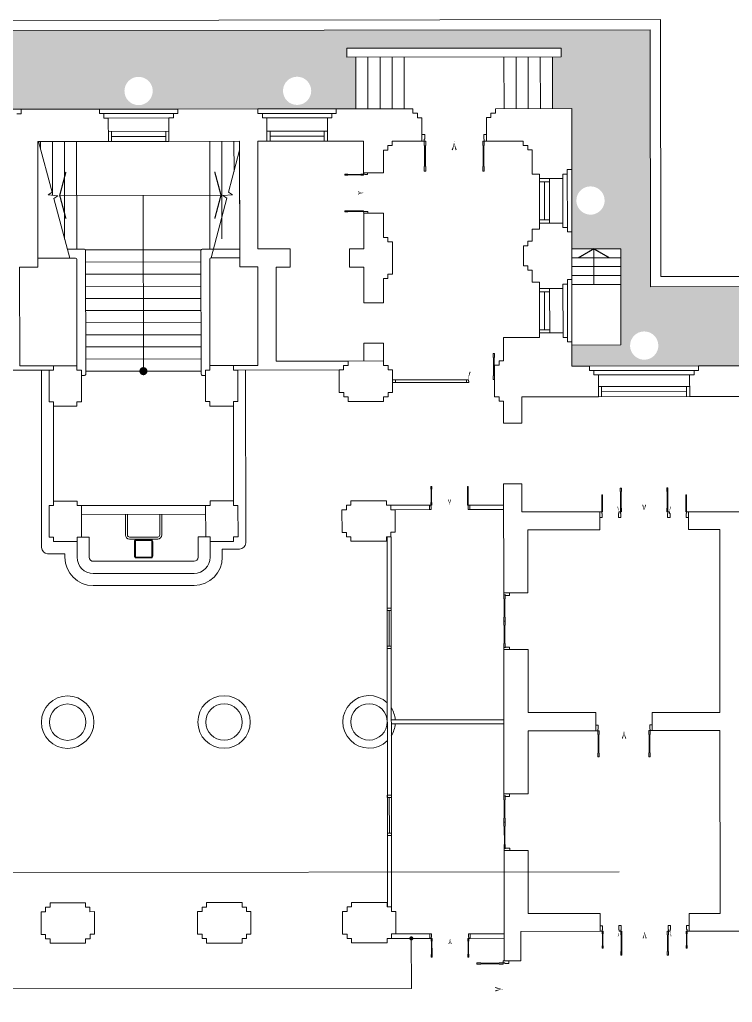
# Model space of a CAD drawing. Header units: millimetres. Extents: x 930469 to 1523124, y -120375 to 411163.
# Drawn here: x 1346591 to 1364242, y 130308 to 154627 of the extents above; entities that cross this region are included whole.
import ezdxf

# ---------------------------------------------------------------- set-up
doc = ezdxf.new("R2010")
doc.units = ezdxf.units.MM
doc.layers.get('0').update_dxf_attribs({"color": 8, "lineweight": 0})
for name, color, linetype, lineweight in [('Dia vat', 8, 'Continuous', 0), ('Xref Landscape 48lythuongkiet 2020 06 01$0$!Chen', 8, 'Continuous', 0), ('Xref Landscape 48lythuongkiet 2020 06 01$0$!Cua nhat', 8, 'Continuous', 0), ('Xref Landscape 48lythuongkiet 2020 06 01$0$01', 8, 'Continuous', 0), ('Xref Landscape 48lythuongkiet 2020 06 01$0$1', 8, 'Continuous', 0), ('Xref Landscape 48lythuongkiet 2020 06 01$0$HATCH', 8, 'Continuous', 0), ('Xref Landscape 48lythuongkiet 2020 06 01$0$MANH', 8, 'Continuous', 0), ('Xref Landscape 48lythuongkiet 2020 06 01$0$NETCAT', 8, 'Continuous', 0), ('Xref Landscape 48lythuongkiet 2020 06 01$0$NETTHAY', 8, 'Continuous', 0)]:
    doc.layers.add(name, color=color, linetype=linetype, lineweight=lineweight)
pattern_1 = [(45, (-747057.98, 478711.1), (4e-14, 452.54834), [960, -320]), (135, (-746831.7, 478937.38), (4e-14, 452.54834), [960, -320])]

# ---------------------------------------------------------------- blocks, each defined once
blk = doc.blocks.new('Xref Landscape 48lythuongkiet 2020 06 01$0$45 LTK')
at = {"layer": 'Xref Landscape 48lythuongkiet 2020 06 01$0$HATCH'}
h = blk.add_hatch(dxfattribs=at)
h.set_pattern_fill('OPGACH04', color=256, scale=80, style=0)
h.set_pattern_definition(pattern_1)
h.paths.add_polyline_path([(14930, 30195), (12580, 30195), (12580, 28995), (14930, 28995)])
h.paths.add_polyline_path([(12580, 30195), (11600, 30195), (11600, 28995), (12580, 28995)])
h.paths.add_polyline_path([(11600, 30195), (8830, 30195), (8830, 28995), (10793, 28995, -0.311722), (11191, 28995), (11600, 28995)])
h.paths.add_polyline_path([(8830, 30195), (3500, 30195), (3500, 28995), (6296, 28995, -0.311722), (6694, 28995), (8830, 28995)])
h.paths.add_polyline_path([(3500, 30195), (400, 30195), (400, 28995), (1848, 28995, -0.311722), (2246, 28995), (3500, 28995)])
h.paths.add_polyline_path([(400, 30195), (-1950, 30195), (-1950, 28995), (400, 28995)])
h.paths.add_polyline_path([(400, 28995), (-1950, 28995), (-1950, 27890), (0, 27890), (0, 28245), (400, 28245)])
h.paths.add_polyline_path([(1697, 28707, -0.246425), (1848, 28995), (400, 28995), (400, 28245), (1255, 28245), (2795, 28245), (3500, 28245), (3500, 28995), (2246, 28995, -0.246425), (2397, 28707, -1)])
h.paths.add_polyline_path([(6145, 28707, -0.246425), (6296, 28995), (3500, 28995), (3500, 28245), (5140, 28245), (7840, 28245), (8830, 28245), (8830, 28995), (6694, 28995, -0.246425), (6845, 28707, -1)])
h.paths.add_polyline_path([(10793, 28995), (8830, 28995), (8830, 28245), (10185, 28245), (11600, 28245), (11600, 28995), (11191, 28995, -0.246425), (11342, 28707, -1), (10642, 28707, -0.246425)])
h.paths.add_polyline_path([(14930, 28995), (12580, 28995), (12580, 28245), (12980, 28245), (12980, 27890), (14930, 27890)])
h.paths.add_polyline_path([(12580, 28995), (11600, 28995), (11600, 28245), (11725, 28245), (12580, 28245)])
h.paths.add_polyline_path([(14930, 27890), (12980, 27890), (12980, 27150), (14070, 27150), (14070, 24770), (12980, 24770), (12980, 22945), (13370, 22945), (16070, 22945), (16940, 22945), (16940, 24905), (14930, 24905)])
h.paths.add_polyline_path([(15372, 23450, -1), (14672, 23450, -1)], flags=16)
h.paths.add_polyline_path([(0, 27890), (-1950, 27890), (-1950, 22445), (-1500, 22445), (-1500, 24515), (-1280, 24515), (-1280, 24295), (0, 24295), (0, 26110)])
h.paths.add_polyline_path([(-141, 25173, -1), (-841, 25173, -1)], flags=16)
h.paths.add_polyline_path([(-1500, 22445), (-1950, 22445), (-1950, 19115), (-1500, 19115)])
h.paths.add_polyline_path([(0, 17235), (-1280, 17235), (-1280, 17015), (-1500, 17015), (-1500, 19115), (-1950, 19115), (-1950, 14145), (0, 14145), (0, 15282)])
h.paths.add_polyline_path([(0, 14145), (-1950, 14145), (-1950, 9175), (-1500, 9175), (-1500, 11275), (-1280, 11275), (-1280, 11055), (0, 11055), (0, 13007)])
h.paths.add_polyline_path([(-1500, 9175), (-1950, 9175), (-1950, 5845), (-1500, 5845)])
h.paths.add_polyline_path([(0, 2135), (0, 3995), (-1280, 3995), (-1280, 3775), (-1500, 3775), (-1500, 5845), (-1950, 5845), (-1950, 355), (0, 355)])
h.paths.add_polyline_path([(-841, 3105, -1), (-141, 3105, -1)], flags=16)
h.paths.add_polyline_path([(400, 0), (0, 0), (0, 355), (-1950, 355), (-1950, -1950), (400, -1950)])
h.paths.add_polyline_path([(3500, 0), (2795, 0), (1255, 0), (400, 0), (400, -1950), (3500, -1950)])
h.paths.add_polyline_path([(8830, 0), (7840, 0), (5140, 0), (3500, 0), (3500, -1950), (8830, -1950)])
h.paths.add_polyline_path([(11600, 0), (10185, 0), (8830, 0), (8830, -1950), (11600, -1950)])
h.paths.add_polyline_path([(12580, 0), (11725, 0), (11600, 0), (11600, -1950), (12580, -1950)])
h.paths.add_polyline_path([(14845, 355), (12980, 355), (12980, 0), (12580, 0), (12580, -1950), (14845, -1950)])
h.paths.add_polyline_path([(14845, 3395), (16940, 3395), (16940, 4145), (13590, 4145), (13590, 5345), (13370, 5345), (12980, 5345), (12980, 3415), (12980, 1875), (12980, 355), (14845, 355)])
h.paths.add_polyline_path([(21095, 5345), (20480, 5345), (17780, 5345), (17120, 5345), (17120, 4145), (16940, 4145), (16940, 3395), (21095, 3395)])
h.paths.add_polyline_path([(25570, 5345), (24750, 5345), (22050, 5345), (21095, 5345), (21095, 3395), (25680, 3395), (25680, 4145), (25570, 4145)])
h.paths.add_polyline_path([(30700, 5345), (29100, 5345), (29100, 4145), (25680, 4145), (25680, 3395), (28750, 3395), (28750, 355), (30700, 355)])
h.paths.add_polyline_path([(21095, 24905), (16940, 24905), (16940, 22945), (17780, 22945), (20480, 22945), (21095, 22945)])
h.paths.add_polyline_path([(19485, 23450, -1), (18785, 23450, -1)], flags=16)
h.paths.add_polyline_path([(25680, 24905), (21095, 24905), (21095, 22945), (22050, 22945), (24750, 22945), (25680, 22945)])
h.paths.add_polyline_path([(23755, 23450, -1), (23055, 23450, -1)], flags=16)
h.paths.add_polyline_path([(28240, 25845), (29455, 25845), (29455, 26265), (29455, 27805), (29455, 27890), (27505, 27890), (27505, 24905), (25680, 24905), (25680, 22945), (26320, 22945), (29020, 22945), (29455, 22945), (29455, 23465), (28240, 23465)])
h.paths.add_polyline_path([(27465, 23450, -1), (26765, 23450, -1)], flags=16)
h.paths.add_polyline_path([(28662, 27041, -1), (29362, 27041, -1)], flags=16)
h.paths.add_polyline_path([(29455, 28995), (27505, 28995), (27505, 27890), (29455, 27890)])
h.paths.add_polyline_path([(29930, 30595), (29710, 30595), (29710, 30815), (30915, 30815), (30915, 31265), (27505, 31265), (27505, 28995), (29455, 28995), (29455, 29315), (29930, 29315)])
h.paths.add_polyline_path([(34490, 31265), (30915, 31265), (30915, 30815), (34490, 30815)])
h.paths.add_polyline_path([(38030, 31265), (34490, 31265), (34490, 30815), (35020, 30815), (35020, 30595), (34800, 30595), (34800, 29315), (35005, 29315), (36945, 29315), (38030, 29315)])
h.paths.add_polyline_path([(36325, 29763, -1), (35625, 29763, -1)], flags=16)
h.paths.add_polyline_path([(41905, 31265), (38030, 31265), (38030, 29315), (38885, 29315), (40825, 29315), (41905, 29315)])
h.paths.add_polyline_path([(40205, 29763, -1), (39505, 29763, -1)], flags=16)
h.paths.add_polyline_path([(45235, 30595), (45015, 30595), (45015, 30815), (45546, 30815), (45546, 31265), (41905, 31265), (41905, 29315), (42811, 29315), (44750, 29315), (45235, 29315)])
h.paths.add_polyline_path([(44130, 29763, -1), (43431, 29763, -1)], flags=16)
h.paths.add_polyline_path([(14762, 23182), (15271, 23182), (15271, 23707), (14762, 23707)], flags=24)
h.paths.add_polyline_path([(14115, 26847), (14115, 27543), (14445, 27543), (14445, 26847)], flags=24)
h.paths.add_polyline_path([(14115, 25263), (14115, 25927), (14445, 25927), (14445, 25263)], flags=24)
h.paths.add_polyline_path([(14115, 23647), (14115, 24343), (14445, 24343), (14445, 23647)], flags=24)
h.paths.add_polyline_path([(-808, 24905), (-177, 24905), (-177, 25430), (-808, 25430)], flags=24)
h.paths.add_polyline_path([(-988, 16011), (-292, 16011), (-292, 15681), (-988, 15681)], flags=24)
h.paths.add_polyline_path([(-1671, 15557), (-1109, 15557), (-1109, 15227), (-1671, 15227)], flags=24)
h.paths.add_polyline_path([(-2006, 16011), (-1444, 16011), (-1444, 15681), (-2006, 15681)], flags=9)
edge = h.paths.add_edge_path(flags=24)
edge.add_line((-808, 2837), (-177, 2837))
edge.add_line((-177, 2837), (-177, 3362))
edge.add_line((-177, 3362), (-808, 3362))
edge.add_line((-808, 3362), (-808, 2837))
h.paths.add_polyline_path([(13732, 685), (13732, 1415), (14062, 1415), (14062, 685)], flags=24)
h.paths.add_polyline_path([(13732, 3355), (13732, 4085), (14062, 4085), (14062, 3355)], flags=24)
h.paths.add_polyline_path([(30644, 2585), (31206, 2585), (31206, 2255), (30644, 2255)], flags=9)
h.paths.add_polyline_path([(18875, 23182), (19383, 23182), (19383, 23707), (18875, 23707)], flags=24)
h.paths.add_polyline_path([(23145, 23182), (23653, 23182), (23653, 23707), (23145, 23707)], flags=24)
h.paths.add_polyline_path([(26855, 23182), (27363, 23182), (27363, 23707), (26855, 23707)], flags=24)
h.paths.add_polyline_path([(28695, 26773), (29323, 26773), (29323, 27298), (28695, 27298)], flags=24)
h.paths.add_polyline_path([(27610, 26847), (27610, 27543), (27940, 27543), (27940, 26847)], flags=24)
h.paths.add_polyline_path([(27610, 25263), (27610, 25927), (27940, 25927), (27940, 25263)], flags=24)
h.paths.add_polyline_path([(27610, 23647), (27610, 24343), (27940, 24343), (27940, 23647)], flags=24)
h.paths.add_polyline_path([(35659, 29495), (36289, 29495), (36289, 30020), (35659, 30020)], flags=24)
h.paths.add_polyline_path([(39539, 29495), (40169, 29495), (40169, 30020), (39539, 30020)], flags=24)
h.paths.add_polyline_path([(43464, 29495), (44095, 29495), (44095, 30020), (43464, 30020)], flags=24)
h = blk.add_hatch(dxfattribs=at)
h.set_pattern_fill('OPGACH04', color=256, scale=80, style=0)
h.set_pattern_definition(pattern_1)
h.paths.add_polyline_path([(30645, -3621), (30700, -3652), (30700, 355), (28750, 355), (28750, -12485), (30915, -12485), (30915, -10535), (30645, -10535)])
h.paths.add_polyline_path([(34490, -10535), (30915, -10535), (30915, -12485), (34490, -12485)])
h.paths.add_polyline_path([(38030, -11735), (36400, -11735), (36400, -10535), (34490, -10535), (34490, -13685), (38030, -13685)])
h.paths.add_polyline_path([(41905, -11735), (38030, -11735), (38030, -13685), (41905, -13685)])
h.paths.add_polyline_path([(45546, -10535), (43600, -10535), (43600, -11735), (41905, -11735), (41905, -13685), (45546, -13685)])
h.paths.add_polyline_path([(49178, -10535), (45546, -10535), (45546, -12485), (49178, -12485)])
h.paths.add_polyline_path([(51250, 355), (49300, 355), (49300, -3652), (49355, -3621), (49355, -10535), (49178, -10535), (49178, -12485), (51250, -12485)])
h.paths.add_polyline_path([(51250, 3395), (54435, 3395), (54435, 4145), (50900, 4145), (50900, 5345), (49300, 5345), (49300, 355), (51250, 355)])
h.paths.add_polyline_path([(58865, 5345), (57985, 5345), (55285, 5345), (54435, 5345), (54435, 3395), (58865, 3395)])
h.paths.add_polyline_path([(63235, 5345), (62255, 5345), (59555, 5345), (58865, 5345), (58865, 3395), (63235, 3395)])
h.paths.add_polyline_path([(67105, 5345), (66525, 5345), (63825, 5345), (63235, 5345), (63235, 3395), (65155, 3395), (65155, 355), (67105, 355), (67105, 1875), (67105, 3415)])
h.paths.add_polyline_path([(68485, 0), (68360, 0), (67105, 0), (67105, 355), (65155, 355), (65155, -1950), (68485, -1950)])
h.paths.add_polyline_path([(71255, 0), (69900, 0), (68485, 0), (68485, -1950), (71255, -1950)])
h.paths.add_polyline_path([(76585, 0), (74945, 0), (72245, 0), (71255, 0), (71255, -1950), (76585, -1950)])
h.paths.add_polyline_path([(79685, 0), (78830, 0), (77290, 0), (76585, 0), (76585, -1950), (79685, -1950)])
h.paths.add_polyline_path([(82035, 355), (80085, 355), (80085, 0), (79685, 0), (79685, -1950), (82035, -1950)])
h.paths.add_polyline_path([(82035, 5845), (81585, 5845), (81585, 3775), (81365, 3775), (81365, 3995), (80085, 3995), (80085, 2135), (80085, 355), (82035, 355)])
h.paths.add_polyline_path([(80183, 3105, -1), (80883, 3105, -1)], flags=16)
h.paths.add_polyline_path([(82035, 9175), (81585, 9175), (81585, 5845), (82035, 5845)])
h.paths.add_polyline_path([(82035, 14145), (80085, 14145), (80085, 13007), (80085, 11055), (81365, 11055), (81365, 11275), (81585, 11275), (81585, 9175), (82035, 9175)])
h.paths.add_polyline_path([(82035, 19115), (81585, 19115), (81585, 17015), (81365, 17015), (81365, 17235), (80085, 17235), (80085, 15282), (80085, 14145), (82035, 14145)])
h.paths.add_polyline_path([(82035, 22445), (81585, 22445), (81585, 19115), (82035, 19115)])
h.paths.add_polyline_path([(82035, 27890), (80085, 27890), (80085, 26110), (80085, 24295), (81365, 24295), (81365, 24515), (81585, 24515), (81585, 22445), (82035, 22445)])
h.paths.add_polyline_path([(80889, 25173, -1), (80189, 25173, -1)], flags=16)
h.paths.add_polyline_path([(82035, 28995), (79685, 28995), (79685, 28245), (80085, 28245), (80085, 27890), (82035, 27890)])
h.paths.add_polyline_path([(82035, 30195), (79685, 30195), (79685, 28995), (82035, 28995)])
h.paths.add_polyline_path([(79685, 30195), (76585, 30195), (76585, 28995), (77980, 28995, -0.311722), (78377, 28995), (79685, 28995)])
h.paths.add_polyline_path([(79685, 28995), (78377, 28995, -0.246425), (78528, 28707, -1), (77828, 28707, -0.246425), (77980, 28995), (76585, 28995), (76585, 28245), (77290, 28245), (78830, 28245), (79685, 28245)])
h.paths.add_polyline_path([(76585, 30195), (71255, 30195), (71255, 28995), (73401, 28995, -0.311722), (73799, 28995), (76585, 28995)])
h.paths.add_polyline_path([(76585, 28995), (73799, 28995, -0.246425), (73950, 28707, -1), (73250, 28707, -0.246425), (73401, 28995), (71255, 28995), (71255, 28245), (72245, 28245), (74945, 28245), (76585, 28245)])
h.paths.add_polyline_path([(71255, 30195), (68485, 30195), (68485, 28995), (69050, 28995, -0.311722), (69447, 28995), (71255, 28995)])
h.paths.add_polyline_path([(71255, 28995), (69447, 28995, -0.246425), (69598, 28707, -1), (68898, 28707, -0.246425), (69050, 28995), (68485, 28995), (68485, 28245), (69900, 28245), (71255, 28245)])
h.paths.add_polyline_path([(68485, 30195), (65155, 30195), (65155, 28995), (68485, 28995)])
h.paths.add_polyline_path([(68485, 28995), (65155, 28995), (65155, 27890), (67105, 27890), (67105, 28245), (68360, 28245), (68485, 28245)])
h.paths.add_polyline_path([(67105, 24770), (66015, 24770), (66015, 27150), (67105, 27150), (67105, 27890), (65155, 27890), (65155, 24905), (63235, 24905), (63235, 22945), (63825, 22945), (66525, 22945), (67105, 22945)])
h.paths.add_polyline_path([(65530, 23450, -1), (64830, 23450, -1)], flags=16)
h.paths.add_polyline_path([(63235, 24905), (58865, 24905), (58865, 22945), (59555, 22945), (62255, 22945), (63235, 22945)])
h.paths.add_polyline_path([(61260, 23450, -1), (60560, 23450, -1)], flags=16)
h.paths.add_polyline_path([(58865, 24905), (54435, 24905), (54435, 22945), (55285, 22945), (57985, 22945), (58865, 22945)])
h.paths.add_polyline_path([(56990, 23450, -1), (56290, 23450, -1)], flags=16)
h.paths.add_polyline_path([(54435, 24905), (52530, 24905), (52530, 27890), (50580, 27890), (50580, 27805), (50580, 26265), (50580, 25845), (51795, 25845), (51795, 23465), (50580, 23465), (50580, 22945), (51015, 22945), (53715, 22945), (54435, 22945)])
h.paths.add_polyline_path([(52720, 23450, -1), (52020, 23450, -1)], flags=16)
h.paths.add_polyline_path([(50694, 27041, -1), (51394, 27041, -1)], flags=16)
h.paths.add_polyline_path([(52530, 28995), (50580, 28995), (50580, 27890), (52530, 27890)])
h.paths.add_polyline_path([(52530, 31265), (49180, 31265), (49180, 30815), (50325, 30815), (50325, 30595), (50105, 30595), (50105, 29315), (50580, 29315), (50580, 28995), (52530, 28995)])
h.paths.add_polyline_path([(49180, 31265), (45546, 31265), (45546, 30815), (49180, 30815)])
h.paths.add_polyline_path([(48794, 2585), (49356, 2585), (49356, 2255), (48794, 2255)], flags=9)
h.paths.add_polyline_path([(80217, 2837), (80848, 2837), (80848, 3362), (80217, 3362)], flags=24)
h.paths.add_polyline_path([(80223, 24905), (80854, 24905), (80854, 25430), (80223, 25430)], flags=24)
h.paths.add_polyline_path([(64920, 23182), (65428, 23182), (65428, 23707), (64920, 23707)], flags=24)
h.paths.add_polyline_path([(60650, 23182), (61158, 23182), (61158, 23707), (60650, 23707)], flags=24)
h.paths.add_polyline_path([(56380, 23182), (56888, 23182), (56888, 23707), (56380, 23707)], flags=24)
h.paths.add_polyline_path([(52110, 23182), (52618, 23182), (52618, 23707), (52110, 23707)], flags=24)
h.paths.add_polyline_path([(50727, 26773), (51356, 26773), (51356, 27298), (50727, 27298)], flags=24)
at = {"layer": 'Xref Landscape 48lythuongkiet 2020 06 01$0$!Chen'}
for points in [[(47620, 28292, 29.7, 0, 0.07793), (47670, 28515, 0, 0, -0.398716), (46964, 27772, 0, 0, -0.414214)], [(47720, 28292, 29.7, 0, -0.07793), (47670, 28515, 0, 0, 0.398716), (48376, 27772, 0, 0, 0.414214)], [(45287, 27266, 18.6, 0, 0.07793), (45426, 27235, 0, 0, -0.398716), (44962, 27676, 0, 0, -0.414214)], [(45287, 27204, 18.6, 0, -0.07793), (45426, 27235, 0, 0, 0.398716), (44962, 26794, 0, 0, 0.414214)], [(48059, 22805, 26, 0, 0.07793), (48015, 22610, 0, 0, -0.398716), (48632, 23260, 0, 0, -0.414214)], [(47515, 19644, 18.6, 0, -0.07793), (47546, 19505, 0, 0, 0.398716), (47105, 19969, 0, 0, 0.414214)], [(47577, 19644, 18.6, 0, 0.07793), (47546, 19505, 0, 0, -0.398716), (47987, 19969, 0, 0, -0.414214)], [(51707, 19461, 16.8, 0, -0.07793), (51735, 19335, 0, 0, 0.398716), (51336, 19755, 0, 0, 0.414214)], [(52325, 19512, 23.6, 0, -0.07793), (52365, 19335, 0, 0, 0.398716), (51804, 19925, 0, 0, 0.414214)], [(52405, 19512, 23.6, 0, 0.07793), (52365, 19335, 0, 0, -0.398716), (52925, 19925, 0, 0, -0.414214)], [(53023, 19461, 16.8, 0, 0.07793), (52995, 19335, 0, 0, -0.398716), (53394, 19755, 0, 0, -0.414214)], [(51816, 13725, 26, 0, 0.07793), (51860, 13920, 0, 0, -0.398716), (51243, 13270, 0, 0, -0.414214)], [(51904, 13725, 26, 0, -0.07793), (51860, 13920, 0, 0, 0.398716), (52478, 13270, 0, 0, 0.414214)], [(47515, 8646, 18.6, 0, 0.07793), (47546, 8785, 0, 0, -0.398716), (47105, 8321, 0, 0, -0.414214)], [(47577, 8646, 18.6, 0, -0.07793), (47546, 8785, 0, 0, 0.398716), (47987, 8321, 0, 0, 0.414214)], [(51707, 8829, 16.8, 0, 0.07793), (51735, 8955, 0, 0, -0.398716), (51336, 8535, 0, 0, -0.414214)], [(52325, 8778, 23.6, 0, 0.07793), (52365, 8955, 0, 0, -0.398716), (51804, 8365, 0, 0, -0.414214)], [(52405, 8778, 23.6, 0, -0.07793), (52365, 8955, 0, 0, 0.398716), (52925, 8365, 0, 0, 0.414214)], [(53023, 8829, 16.8, 0, -0.07793), (52995, 8955, 0, 0, 0.398716), (53394, 8535, 0, 0, 0.414214)], [(48665, 7569, 26, 0, 0.07793), (48860, 7525, 0, 0, -0.398716), (48210, 8142, 0, 0, -0.414214)], [(48665, 7481, 26, 0, -0.07793), (48860, 7525, 0, 0, 0.398716), (48210, 6908, 0, 0, 0.414214)]]:
    blk.add_lwpolyline(points, format="xyseb", dxfattribs=at)
at = {"layer": 'Xref Landscape 48lythuongkiet 2020 06 01$0$!Cua nhat'}
for p, q in [((46870, 28675), (46870, 28515)), ((46870, 28675), (46870, 28515)), ((45526, 26735), (45426, 26735)), ((46136, 22610), (48015, 22610)), ((46136, 22540), (48025, 22540)), ((46206, 22540), (46206, 22610)), ((47046, 19395), (47046, 19505)), ((51725, 19295), (51725, 19195)), ((51725, 19295), (51735, 19295)), ((51775, 19335), (51735, 19335)), ((51735, 19295), (51735, 19335)), ((51775, 19295), (51775, 19335)), ((51785, 19295), (51775, 19295)), ((51785, 19195), (51785, 19295)), ((52945, 19195), (52945, 19295)), ((52945, 19295), (52955, 19295)), ((52955, 19295), (52955, 19335)), ((52955, 19335), (52995, 19335)), ((52995, 19295), (52995, 19335)), ((53005, 19295), (52995, 19295)), ((53005, 19295), (53005, 19195)), ((51725, 19195), (51785, 19195)), ((53005, 19195), (52945, 19195)), ((49025, 17332), (48885, 17332)), ((46096, 16960), (45996, 16960)), ((46096, 16960), (45996, 16960)), ((46046, 16020), (46046, 16900)), ((46096, 15960), (45996, 15960)), ((52560, 14060), (52560, 13920)), ((46096, 12330), (45996, 12330)), ((46046, 12270), (46046, 11390)), ((49025, 12357), (48885, 12357)), ((46096, 11330), (45996, 11330)), ((46096, 11330), (45996, 11330)), ((51725, 8995), (51725, 9095)), ((51725, 9095), (51785, 9095)), ((51785, 9095), (51785, 8995)), ((53005, 9095), (52945, 9095)), ((52945, 9095), (52945, 8995)), ((53005, 8995), (53005, 9095)), ((47046, 8895), (47046, 8785)), ((51725, 8995), (51735, 8995)), ((51735, 8995), (51735, 8955)), ((51775, 8955), (51735, 8955)), ((51785, 8995), (51775, 8995)), ((51775, 8995), (51775, 8955)), ((52945, 8995), (52955, 8995)), ((52955, 8995), (52955, 8955)), ((52955, 8955), (52995, 8955)), ((53005, 8995), (52995, 8995)), ((52995, 8995), (52995, 8955)), ((49000, 8225), (48860, 8225))]:
    blk.add_line(p, q, dxfattribs=at)
for points in [[(46870, 28515), (46870, 28675), (46939, 28675), (46939, 28561), (46927, 28561), (46927, 28515)], [(46870, 28515), (46870, 28675), (46939, 28675), (46939, 28561), (46927, 28561), (46927, 28515)], [(46964, 27772), (46964, 27884), (46955, 27884), (46955, 28404), (46964, 28404), (46964, 28515), (46927, 28515), (46927, 28404), (46936, 28404), (46936, 27884), (46927, 27884), (46927, 27772)], [(48376, 27772), (48376, 27884), (48385, 27884), (48385, 28404), (48376, 28404), (48376, 28515), (48413, 28515), (48413, 28404), (48404, 28404), (48404, 27884), (48413, 27884), (48413, 27772)], [(48470, 28515), (48470, 28675), (48401, 28675), (48401, 28561), (48413, 28561), (48413, 28515)], [(48470, 28515), (48470, 28675), (48401, 28675), (48401, 28561), (48413, 28561), (48413, 28515)], [(45426, 27735), (45526, 27735), (45526, 27692), (45455, 27692), (45455, 27699), (45426, 27699)], [(44962, 27676), (45031, 27676), (45031, 27682), (45356, 27682), (45356, 27676), (45426, 27676), (45426, 27699), (45356, 27699), (45356, 27693), (45031, 27693), (45031, 27699), (44962, 27699)], [(44962, 26794), (45031, 26794), (45031, 26788), (45356, 26788), (45356, 26794), (45426, 26794), (45426, 26771), (45356, 26771), (45356, 26777), (45031, 26777), (45031, 26771), (44962, 26771)], [(45426, 26735), (45526, 26735), (45526, 26778), (45455, 26778), (45455, 26771), (45426, 26771)], [(48632, 23260), (48632, 23162), (48641, 23162), (48641, 22707), (48632, 22707), (48632, 22610), (48665, 22610), (48665, 22707), (48657, 22707), (48657, 23162), (48665, 23162), (48665, 23260)], [(47965, 22610), (47965, 22540), (48025, 22540), (48025, 22570), (48015, 22570), (48015, 22610)], [(47105, 19969), (47105, 19900), (47099, 19900), (47099, 19575), (47105, 19575), (47105, 19505), (47082, 19505), (47082, 19575), (47088, 19575), (47088, 19900), (47082, 19900), (47082, 19969)], [(47987, 19969), (47987, 19900), (47993, 19900), (47993, 19575), (47987, 19575), (47987, 19505), (48010, 19505), (48010, 19575), (48004, 19575), (48004, 19900), (48010, 19900), (48010, 19969)], [(51336, 19755), (51336, 19692), (51331, 19692), (51331, 19398), (51336, 19398), (51336, 19335), (51315, 19335), (51315, 19398), (51320, 19398), (51320, 19692), (51315, 19692), (51315, 19755)], [(51804, 19925), (51804, 19836), (51797, 19836), (51797, 19423), (51804, 19423), (51804, 19335), (51775, 19335), (51775, 19423), (51782, 19423), (51782, 19836), (51775, 19836), (51775, 19925)], [(52925, 19925), (52925, 19836), (52933, 19836), (52933, 19423), (52925, 19423), (52925, 19335), (52955, 19335), (52955, 19423), (52948, 19423), (52948, 19836), (52955, 19836), (52955, 19925)], [(53394, 19755), (53394, 19692), (53399, 19692), (53399, 19398), (53394, 19398), (53394, 19335), (53415, 19335), (53415, 19398), (53410, 19398), (53410, 19692), (53415, 19692), (53415, 19755)], [(47046, 19505), (47046, 19395), (47089, 19395), (47089, 19476), (47082, 19476), (47082, 19505)], [(48046, 19505), (48046, 19395), (48003, 19395), (48003, 19476), (48010, 19476), (48010, 19505)], [(51265, 19335), (51265, 19195), (51325, 19195), (51325, 19295), (51315, 19295), (51315, 19335)], [(53465, 19335), (53465, 19195), (53405, 19195), (53405, 19295), (53415, 19295), (53415, 19335)], [(48885, 17332), (49025, 17332), (49025, 17272), (48925, 17272), (48925, 17282), (48885, 17282)], [(48917, 16632), (48917, 16730), (48909, 16730), (48909, 17185), (48917, 17185), (48917, 17282), (48885, 17282), (48885, 17185), (48893, 17185), (48893, 16730), (48885, 16730), (48885, 16632)], [(46096, 16960), (45996, 16960), (45996, 16900), (46096, 16900)], [(48885, 16632), (48885, 16535), (48893, 16535), (48893, 16080), (48885, 16080), (48885, 15982), (48917, 15982), (48917, 16080), (48909, 16080), (48909, 16535), (48917, 16535), (48917, 16632)], [(46096, 15960), (45996, 15960), (45996, 16020), (46096, 16020)], [(48885, 15932), (49025, 15932), (49025, 15992), (48925, 15992), (48925, 15982), (48885, 15982)], [(51160, 13920), (51160, 14060), (51220, 14060), (51220, 13960), (51210, 13960), (51210, 13920)], [(51243, 13270), (51243, 13367), (51234, 13367), (51234, 13822), (51243, 13822), (51243, 13920), (51210, 13920), (51210, 13822), (51218, 13822), (51218, 13367), (51210, 13367), (51210, 13270)], [(52478, 13270), (52478, 13367), (52486, 13367), (52486, 13822), (52478, 13822), (52478, 13920), (52510, 13920), (52510, 13822), (52502, 13822), (52502, 13367), (52510, 13367), (52510, 13270)], [(52560, 13920), (52560, 14060), (52500, 14060), (52500, 13960), (52510, 13960), (52510, 13920)], [(46096, 12330), (45996, 12330), (45996, 12270), (46096, 12270)], [(48885, 12357), (49025, 12357), (49025, 12297), (48925, 12297), (48925, 12307), (48885, 12307)], [(48917, 11657), (48917, 11755), (48909, 11755), (48909, 12210), (48917, 12210), (48917, 12307), (48885, 12307), (48885, 12210), (48893, 12210), (48893, 11755), (48885, 11755), (48885, 11657)], [(48885, 11657), (48885, 11560), (48893, 11560), (48893, 11105), (48885, 11105), (48885, 11007), (48917, 11007), (48917, 11105), (48909, 11105), (48909, 11560), (48917, 11560), (48917, 11657)], [(46096, 11330), (45996, 11330), (45996, 11390), (46096, 11390)], [(48885, 10957), (49025, 10957), (49025, 11017), (48925, 11017), (48925, 11007), (48885, 11007)], [(51265, 8955), (51265, 9095), (51325, 9095), (51325, 8995), (51315, 8995), (51315, 8955)], [(53465, 8955), (53465, 9095), (53405, 9095), (53405, 8995), (53415, 8995), (53415, 8955)], [(47046, 8785), (47046, 8895), (47089, 8895), (47089, 8814), (47082, 8814), (47082, 8785)], [(47105, 8321), (47105, 8390), (47099, 8390), (47099, 8715), (47105, 8715), (47105, 8785), (47082, 8785), (47082, 8715), (47088, 8715), (47088, 8390), (47082, 8390), (47082, 8321)], [(47987, 8321), (47987, 8390), (47993, 8390), (47993, 8715), (47987, 8715), (47987, 8785), (48010, 8785), (48010, 8715), (48004, 8715), (48004, 8390), (48010, 8390), (48010, 8321)], [(48046, 8785), (48046, 8895), (48003, 8895), (48003, 8814), (48010, 8814), (48010, 8785)], [(51336, 8535), (51336, 8598), (51331, 8598), (51331, 8892), (51336, 8892), (51336, 8955), (51315, 8955), (51315, 8892), (51320, 8892), (51320, 8598), (51315, 8598), (51315, 8535)], [(51804, 8365), (51804, 8453), (51797, 8453), (51797, 8866), (51804, 8866), (51804, 8955), (51775, 8955), (51775, 8866), (51782, 8866), (51782, 8453), (51775, 8453), (51775, 8365)], [(52925, 8365), (52925, 8453), (52933, 8453), (52933, 8866), (52925, 8866), (52925, 8955), (52955, 8955), (52955, 8866), (52948, 8866), (52948, 8453), (52955, 8453), (52955, 8365)], [(53394, 8535), (53394, 8598), (53399, 8598), (53399, 8892), (53394, 8892), (53394, 8955), (53415, 8955), (53415, 8892), (53410, 8892), (53410, 8598), (53415, 8598), (53415, 8535)], [(48210, 8142), (48307, 8142), (48307, 8151), (48763, 8151), (48763, 8142), (48860, 8142), (48860, 8175), (48763, 8175), (48763, 8167), (48307, 8167), (48307, 8175), (48210, 8175)], [(48860, 8225), (49000, 8225), (49000, 8165), (48900, 8165), (48900, 8175), (48860, 8175)]]:
    blk.add_lwpolyline(points, close=True, dxfattribs=at)
at = {"layer": 'Xref Landscape 48lythuongkiet 2020 06 01$0$01'}
for points in [[(37376, 28515), (37711, 27260), (37616, 27193), (37849, 27172), (37753, 27105), (38147, 25630)], [(42355, 28294), (42079, 27260), (42175, 27193), (41942, 27172), (42038, 27105), (41644, 25630)]]:
    blk.add_lwpolyline(points, dxfattribs=at)
blk.add_lwpolyline([(40153, 18207, 0.414214), (40193, 18247), (40193, 18617, 0.414214), (40153, 18657), (39783, 18657, 0.414214), (39743, 18617), (39743, 18247, 0.414214), (39783, 18207)], format="xyb", close=True, dxfattribs=at)
for centre in [(38081, 14145), (41955, 14145)]:
    blk.add_circle(centre, 650, dxfattribs=at)
for centre, radius, start, end in [((39618, 18775), 100, 180, 270), ((40318, 18775), 100, 270, 0), ((42345, 18575), 150, 270, 0), ((37590, 18465), 150, 180, 270), ((38720, 18225), 700, 180, 270), ((38720, 18225), 400, 180, 270), ((38720, 18225), 100, 180, 270), ((41216, 18225), 100, 270, 0), ((41216, 18225), 400, 270, 0), ((41216, 18225), 700, 270, 0), ((45546, 14145), 650, 46.1869, 313.8131), ((45546, 14145), 650, 4.4117, 32.2042), ((45546, 14145), 650, 327.7958, 355.5883)]:
    blk.add_arc(centre, radius, start, end, dxfattribs=at)
at = {"layer": 'Xref Landscape 48lythuongkiet 2020 06 01$0$1'}
for p, q in [((39568, 19285), (39568, 18775)), ((40368, 19285), (40368, 18775)), ((39618, 18725), (40318, 18725))]:
    blk.add_line(p, q, dxfattribs=at)
for points in [[(38053, 27762, 30, 30, 0), (37899, 27182, 30, 30, 0), (38053, 26603, 0, 0, 0)], [(41738, 27762, 30, 30, 0), (41893, 27182, 30, 30, 0), (41738, 26603, 0, 0, 0)]]:
    blk.add_lwpolyline(points, format="xyseb", dxfattribs=at)
at = {"layer": 'Xref Landscape 48lythuongkiet 2020 06 01$0$1', "const_width": 30}
blk.add_lwpolyline([(50744, 25625), (51125, 25845), (51506, 25625)], dxfattribs=at)
at = {"layer": 'Xref Landscape 48lythuongkiet 2020 06 01$0$1'}
for points, const_width in [([(39918, 22830, 1), (40018, 22830, 1)], 100), ([(46612, 8785, -1), (46562, 8785, -1)], 50)]:
    blk.add_lwpolyline(points, format="xyb", close=True, dxfattribs=dict(at, const_width=const_width))
blk.add_lwpolyline([(40153, 18227, 0.414214), (40173, 18247), (40173, 18617, 0.414214), (40153, 18637), (39783, 18637, 0.414214), (39763, 18617), (39763, 18247, 0.414214), (39783, 18227)], format="xyb", close=True, dxfattribs=at)
for centre, start, end in [((39618, 18775), 180, 270), ((40318, 18775), 270, 0)]:
    blk.add_arc(centre, 50, start, end, dxfattribs=at)
at = {"layer": 'Xref Landscape 48lythuongkiet 2020 06 01$0$MANH'}
for p, q in [((27255, 31515), (52780, 31515)), ((52780, 31515), (52780, 25155)), ((27505, 31265), (52530, 31265)), ((52530, 31265), (52530, 24905)), ((45015, 30815), (50325, 30815)), ((45015, 30595), (45015, 30815)), ((50325, 30595), (50325, 30815)), ((45015, 30595), (50325, 30595)), ((45235, 29315), (45235, 30595)), ((45535, 29315), (45535, 30595)), ((45835, 29315), (45835, 30595)), ((46135, 29315), (46135, 30595)), ((46435, 29315), (46435, 30595)), ((48905, 29315), (48905, 30595)), ((49205, 29315), (49205, 30595)), ((49505, 29315), (49505, 30595)), ((49805, 29315), (49805, 30595)), ((50105, 29315), (50105, 30595)), ((35005, 29315), (36945, 29315)), ((38885, 29315), (40825, 29315)), ((38995, 29205), (40715, 29205)), ((44750, 29315), (42811, 29315)), ((44641, 29205), (42921, 29205)), ((39105, 29095), (40605, 29095)), ((39105, 29095), (40605, 29095)), ((44530, 29095), (43030, 29095)), ((39105, 28765), (40605, 28765)), ((39185, 28515), (39185, 28765)), ((40525, 28515), (40525, 28765)), ((44530, 28765), (43030, 28765)), ((43110, 28515), (43110, 28765)), ((44450, 28515), (44450, 28765)), ((37421, 28350), (37421, 28515)), ((37721, 27184), (37721, 28515)), ((38020, 26102), (38020, 28515)), ((38320, 25850), (38320, 28515)), ((39105, 28515), (40605, 28515)), ((39185, 28640), (40525, 28640)), ((41615, 25850), (41615, 28515)), ((41915, 26102), (41915, 28515)), ((42216, 27771), (42216, 28515)), ((44530, 28515), (43030, 28515)), ((44450, 28640), (43110, 28640)), ((50580, 26265), (50580, 27805)), ((49780, 26485), (49780, 27585)), ((49780, 27505), (50030, 27505)), ((49905, 26565), (49905, 27505)), ((50030, 26485), (50030, 27585)), ((50360, 26485), (50360, 27585)), ((50470, 26375), (50470, 27695)), ((37899, 27182), (41893, 27182)), ((39968, 22830), (39968, 27182)), ((49780, 26565), (50030, 26565)), ((38088, 25850), (38510, 25850)), ((38540, 25830), (41395, 25830)), ((38540, 22770), (38540, 25820)), ((41395, 22770), (41395, 25820)), ((42355, 25850), (41426, 25850)), ((50580, 25845), (51795, 25845)), ((51125, 24965), (51125, 25845)), ((51795, 23465), (51795, 25845)), ((38147, 25630), (37355, 25630)), ((38147, 25630), (38291, 25630)), ((38320, 22965), (38320, 25600)), ((41615, 22965), (41615, 25600)), ((42355, 25630), (41645, 25630)), ((50580, 25625), (51795, 25625)), ((38540, 25530), (41395, 25530)), ((50580, 25405), (51795, 25405)), ((38540, 25230), (41395, 25230)), ((50580, 25185), (51795, 25185)), ((50580, 25085), (50580, 23545)), ((52780, 25155), (64905, 25155)), ((38540, 24930), (41395, 24930)), ((49780, 24865), (49780, 23765)), ((50030, 24865), (50030, 23765)), ((50360, 24865), (50360, 23765)), ((50470, 24975), (50470, 23655)), ((50580, 24965), (51795, 24965)), ((52530, 24905), (65155, 24905)), ((38540, 24630), (41395, 24630)), ((49780, 24785), (50030, 24785)), ((49905, 24785), (49905, 23845)), ((38540, 24330), (41395, 24330)), ((38540, 24030), (41395, 24030)), ((49780, 23845), (50030, 23845)), ((38540, 23730), (41395, 23730)), ((38540, 23430), (41395, 23430)), ((50580, 23465), (51795, 23465)), ((38540, 23130), (41395, 23130)), ((51015, 22945), (53715, 22945)), ((37441, 22855), (37441, 18465)), ((38430, 22720), (38491, 22720)), ((38540, 22830), (41395, 22830)), ((41505, 22720), (41445, 22720)), ((42496, 22855), (42496, 18575)), ((51125, 22835), (53605, 22835)), ((51235, 22725), (53495, 22725)), ((51235, 22435), (53495, 22435)), ((51315, 22185), (51315, 22435)), ((53415, 22185), (53415, 22435)), ((51235, 22185), (53495, 22185)), ((51315, 22310), (53415, 22310)), ((37740, 21965), (37740, 19615)), ((42195, 21965), (42195, 19615)), ((46096, 19505), (47046, 19505)), ((47046, 19395), (47046, 19505)), ((48886, 19505), (48046, 19505)), ((48046, 19395), (48046, 19505)), ((39518, 19285), (39518, 18775)), ((40418, 19285), (40418, 18775)), ((46206, 19395), (47046, 19395)), ((48886, 19395), (48046, 19395)), ((38320, 18615), (38320, 18225)), ((38430, 18725), (38621, 18725)), ((38621, 18725), (38621, 18225)), ((39618, 18675), (40318, 18675)), ((41315, 18725), (41315, 18225)), ((41315, 18725), (41505, 18725)), ((41615, 18615), (41615, 18225)), ((45996, 9565), (45996, 18725)), ((46096, 9565), (46096, 18725)), ((37590, 18315), (38020, 18315)), ((38020, 18315), (38020, 18225)), ((42345, 18425), (41915, 18425)), ((41915, 18425), (41915, 18225)), ((38720, 18125), (41216, 18125)), ((38720, 17825), (41216, 17825)), ((38720, 17525), (41216, 17525)), ((46096, 14195), (48886, 14195)), ((46096, 14095), (48886, 14095)), ((31150, 10424), (51733, 10424)), ((46096, 8785), (47046, 8785)), ((46206, 8895), (47046, 8895)), ((46587, 8785), (46587, 7549)), ((47046, 8895), (47046, 8785)), ((48886, 8895), (48046, 8895)), ((48046, 8895), (48046, 8785)), ((48886, 8785), (48046, 8785)), ((33728, 7549), (46587, 7549))]:
    blk.add_line(p, q, dxfattribs=at)
for centre, radius, start, end in [((38510, 25820), 30, 0, 90), ((41426, 25820), 30, 90, 180), ((38291, 25600), 30, 0, 90), ((41645, 25600), 30, 90, 180), ((38491, 22770), 50, 270, 0), ((41445, 22770), 50, 180, 270)]:
    blk.add_arc(centre, radius, start, end, dxfattribs=at)
at = {"layer": 'Xref Landscape 48lythuongkiet 2020 06 01$0$NETCAT'}
for centre in [(38081, 14145), (41955, 14145), (45546, 14145)]:
    blk.add_circle(centre, 450, dxfattribs=at)
at = {"layer": 'Xref Landscape 48lythuongkiet 2020 06 01$0$NETTHAY'}
for p, q in [((36945, 29205), (36835, 29205)), ((36945, 29315), (36945, 29205)), ((36945, 29315), (38885, 29315)), ((38885, 29315), (38885, 29205)), ((38885, 29205), (38995, 29205)), ((38995, 29205), (38995, 29095)), ((40825, 29205), (40715, 29205)), ((40715, 29205), (40715, 29095)), ((40825, 29315), (42811, 29315)), ((40825, 29315), (40825, 29205)), ((42811, 29315), (42811, 29205)), ((42811, 29205), (42921, 29205)), ((42921, 29205), (42921, 29095)), ((44750, 29205), (44641, 29205)), ((44641, 29205), (44641, 29095)), ((44750, 29315), (44750, 29205)), ((44750, 29315), (44750, 29205)), ((46650, 29315), (44750, 29315)), ((46650, 29205), (46650, 29315)), ((46760, 29205), (46650, 29205)), ((46760, 29095), (46760, 29205)), ((48580, 29095), (48580, 29205)), ((48580, 29205), (48690, 29205)), ((50580, 29315), (48690, 29315)), ((48690, 29205), (48690, 29315)), ((50580, 27805), (50580, 29315)), ((38995, 29095), (39105, 29095)), ((39105, 28515), (39105, 29095)), ((40605, 28515), (40605, 29095)), ((40715, 29095), (40605, 29095)), ((42921, 29095), (43030, 29095)), ((43030, 28515), (43030, 29095)), ((44530, 28515), (44530, 29095)), ((44641, 29095), (44530, 29095)), ((46870, 29095), (46760, 29095)), ((46870, 28515), (46870, 29095)), ((48470, 28515), (48470, 29095)), ((48470, 29095), (48580, 29095)), ((37355, 25405), (37355, 28515)), ((37355, 28515), (39105, 28515)), ((40605, 28515), (42355, 28515)), ((42355, 25605), (42355, 28515)), ((42355, 25405), (42355, 28515)), ((42805, 25850), (42805, 28515)), ((43030, 28515), (42805, 28515)), ((44530, 28515), (45426, 28515)), ((45426, 27735), (45426, 28515)), ((46870, 28515), (46136, 28515)), ((46136, 28515), (46136, 28405)), ((46136, 28515), (46136, 28405)), ((48470, 28515), (49120, 28515)), ((48470, 28515), (49380, 28515)), ((49380, 28515), (49380, 28515)), ((49380, 28515), (49380, 28405)), ((46026, 28295), (45916, 28295)), ((45916, 27735), (45916, 28295)), ((46136, 28405), (46026, 28405)), ((46026, 28405), (46026, 28295)), ((46136, 28405), (46026, 28405)), ((46026, 28405), (46026, 28295)), ((49380, 28405), (49490, 28405)), ((49490, 28405), (49490, 28295)), ((49490, 28295), (49600, 28295)), ((49600, 28295), (49600, 27695)), ((45916, 27735), (45426, 27735)), ((50580, 27805), (50470, 27805)), ((50470, 27805), (50470, 27695)), ((49600, 27695), (49780, 27695)), ((49780, 27585), (49780, 27695)), ((49780, 27585), (50360, 27585)), ((50470, 27695), (50360, 27695)), ((50360, 27695), (50360, 27585)), ((45916, 26735), (45426, 26735)), ((45426, 25850), (45426, 26735)), ((45916, 26135), (45916, 26735)), ((49600, 26035), (49600, 26330)), ((49600, 26330), (49780, 26330)), ((50360, 26485), (49780, 26485)), ((49780, 26485), (49780, 26330)), ((50360, 26375), (50360, 26485)), ((50470, 26375), (50360, 26375)), ((50470, 26265), (50470, 26375)), ((50580, 26265), (50470, 26265)), ((50580, 26265), (50580, 25085)), ((46026, 26135), (45916, 26135)), ((46026, 26025), (46026, 26135)), ((46136, 26025), (46026, 26025)), ((46136, 25225), (46136, 26025)), ((49490, 25925), (49490, 26035)), ((49490, 26035), (49600, 26035)), ((42805, 25850), (43605, 25850)), ((43605, 25400), (43605, 25850)), ((45076, 25400), (45076, 25850)), ((45076, 25850), (45426, 25850)), ((49380, 25425), (49380, 25925)), ((49380, 25925), (49490, 25925)), ((36905, 25405), (36905, 22965)), ((36905, 25405), (37355, 25405)), ((42805, 25405), (42355, 25405)), ((42805, 25405), (42805, 22965)), ((43255, 23075), (43255, 25400)), ((43255, 25400), (43605, 25400)), ((45076, 25400), (45426, 25400)), ((45426, 24515), (45426, 25400)), ((49380, 25425), (49490, 25425)), ((49490, 25425), (49490, 25315)), ((49490, 25315), (49600, 25315)), ((49600, 25315), (49600, 25020)), ((46026, 25115), (45916, 25115)), ((45916, 24515), (45916, 25115)), ((46136, 25225), (46026, 25225)), ((46026, 25225), (46026, 25115)), ((50580, 25085), (50470, 25085)), ((50470, 25085), (50470, 24975)), ((49780, 25020), (49600, 25020)), ((49780, 25020), (49780, 24865)), ((50360, 24865), (49780, 24865)), ((50470, 24975), (50360, 24975)), ((50360, 24975), (50360, 24865)), ((45916, 24515), (45426, 24515)), ((48885, 23655), (49780, 23655)), ((48885, 23075), (48885, 23655)), ((48885, 23655), (49780, 23655)), ((49780, 23765), (50360, 23765)), ((49780, 23655), (49780, 23765)), ((49780, 23765), (50360, 23765)), ((49780, 23655), (49780, 23765)), ((50360, 23655), (50360, 23765)), ((50360, 23655), (50360, 23765)), ((50470, 23655), (50360, 23655)), ((50470, 23655), (50360, 23655)), ((50470, 23545), (50470, 23655)), ((50470, 23545), (50470, 23655)), ((50580, 22945), (50580, 23745)), ((45426, 23075), (45426, 23515)), ((45916, 23515), (45426, 23515)), ((45916, 23075), (45916, 23515)), ((50580, 23545), (50470, 23545)), ((50580, 23545), (50470, 23545)), ((50580, 22945), (50580, 23545)), ((37740, 22965), (36905, 22965)), ((37740, 22965), (37740, 22855)), ((37740, 22965), (38320, 22965)), ((38320, 22965), (38320, 22855)), ((41615, 22965), (41615, 22855)), ((42195, 22965), (41615, 22965)), ((41969, 22965), (42805, 22965)), ((42195, 22965), (42195, 22855)), ((45036, 23075), (43255, 23075)), ((44926, 22855), (44926, 22965)), ((44926, 22965), (45036, 22965)), ((45916, 23075), (45036, 23075)), ((45036, 22965), (45036, 23075)), ((45916, 22965), (45916, 23075)), ((46026, 22965), (45916, 22965)), ((46026, 22855), (46026, 22965)), ((48665, 22185), (48665, 22965)), ((48665, 22965), (48775, 22965)), ((48775, 22965), (48775, 23075)), ((48775, 23075), (48885, 23075)), ((48775, 22965), (48775, 23075)), ((48775, 23075), (48885, 23075)), ((51015, 22945), (50580, 22945)), ((51015, 22945), (50580, 22945)), ((51015, 22835), (51015, 22945)), ((51015, 22835), (51015, 22945)), ((53715, 22945), (53715, 22835)), ((55285, 22945), (53715, 22945)), ((53715, 22945), (55285, 22945)), ((35055, 22855), (37630, 22855)), ((37630, 22075), (37630, 22855)), ((37740, 22855), (37630, 22855)), ((38320, 22855), (38430, 22855)), ((38430, 22075), (38430, 22855)), ((41505, 22075), (41505, 22855)), ((41615, 22855), (41505, 22855)), ((42195, 22855), (42306, 22855)), ((44816, 22855), (42195, 22855)), ((42306, 22075), (42306, 22855)), ((44816, 22295), (44816, 22855)), ((44816, 22855), (44926, 22855)), ((46136, 22855), (46026, 22855)), ((46136, 22295), (46136, 22855)), ((51015, 22835), (51125, 22835)), ((51015, 22835), (51125, 22835)), ((51125, 22725), (51125, 22835)), ((51125, 22725), (51125, 22835)), ((51125, 22725), (51235, 22725)), ((51235, 22185), (51235, 22725)), ((53605, 22725), (53495, 22725)), ((53495, 22725), (53495, 22185)), ((53715, 22835), (53605, 22835)), ((53605, 22835), (53605, 22725)), ((44816, 22295), (44926, 22295)), ((44926, 22295), (44926, 22185)), ((44926, 22185), (45036, 22185)), ((45036, 22185), (45036, 22075)), ((46026, 22185), (45916, 22185)), ((45916, 22185), (45916, 22075)), ((46136, 22295), (46026, 22295)), ((46026, 22295), (46026, 22185)), ((48665, 22185), (48775, 22185)), ((48775, 22185), (48775, 22075)), ((51235, 22185), (49335, 22185)), ((49335, 21530), (49335, 22185)), ((53495, 22185), (55505, 22185)), ((37740, 22075), (37630, 22075)), ((37740, 21965), (37740, 22075)), ((37740, 21965), (38320, 21965)), ((38320, 22075), (38430, 22075)), ((38320, 21965), (38320, 22075)), ((41615, 22075), (41505, 22075)), ((41615, 21965), (41615, 22075)), ((42195, 21965), (41615, 21965)), ((42195, 22075), (42306, 22075)), ((42195, 21965), (42195, 22075)), ((45916, 22075), (45036, 22075)), ((48775, 22075), (48885, 22075)), ((48885, 21530), (48885, 22075)), ((49335, 21530), (48885, 21530)), ((48885, 17332), (48885, 20030)), ((49335, 20030), (48885, 20030)), ((49335, 20030), (49335, 19335)), ((37630, 18725), (37630, 19505)), ((37740, 19505), (37630, 19505)), ((37740, 19615), (37740, 19505)), ((37740, 19615), (38320, 19615)), ((38320, 19615), (38320, 19505)), ((38320, 19505), (38430, 19505)), ((38430, 18725), (38430, 19505)), ((38430, 19505), (41505, 19505)), ((41505, 18725), (41505, 19505)), ((41615, 19505), (41505, 19505)), ((41615, 19615), (41615, 19505)), ((42195, 19615), (41615, 19615)), ((42195, 19615), (42195, 19505)), ((42195, 19505), (42306, 19505)), ((42306, 18725), (42306, 19505)), ((44991, 19395), (44991, 19505)), ((44991, 19505), (45101, 19505)), ((45981, 19615), (45101, 19615)), ((45101, 19505), (45101, 19615)), ((45981, 19505), (45981, 19615)), ((46091, 19505), (45981, 19505)), ((46091, 19395), (46091, 19505)), ((38430, 19285), (41505, 19285)), ((44881, 18835), (44881, 19395)), ((44881, 19395), (44991, 19395)), ((46201, 19395), (46091, 19395)), ((46201, 18835), (46201, 19395)), ((51265, 19335), (49335, 19335)), ((51265, 18895), (51265, 19335)), ((55535, 19335), (53465, 19335)), ((53465, 18895), (53465, 19335)), ((44881, 18835), (44991, 18835)), ((44991, 18835), (44991, 18725)), ((46201, 18835), (46091, 18835)), ((46091, 18835), (46091, 18725)), ((49485, 18895), (49485, 17332)), ((51265, 18895), (49485, 18895)), ((54235, 18895), (53465, 18895)), ((54235, 14370), (54235, 18895)), ((37740, 18725), (37630, 18725)), ((37740, 18615), (37740, 18725)), ((37740, 18615), (38320, 18615)), ((38320, 18725), (38430, 18725)), ((38320, 18615), (38320, 18725)), ((41615, 18725), (41505, 18725)), ((41615, 18615), (41615, 18725)), ((42195, 18615), (41615, 18615)), ((42195, 18725), (42306, 18725)), ((42195, 18615), (42195, 18725)), ((44991, 18725), (45101, 18725)), ((45101, 18725), (45101, 18615)), ((45981, 18615), (45101, 18615)), ((46091, 18725), (45981, 18725)), ((45981, 18725), (45981, 18615)), ((49485, 17332), (48885, 17332)), ((49485, 15932), (48885, 15932)), ((48885, 12357), (48885, 15932)), ((49485, 14370), (49485, 15932)), ((49485, 14370), (51160, 14370)), ((51160, 13920), (51160, 14370)), ((52560, 13920), (52560, 14370)), ((52560, 14370), (54235, 14370)), ((49485, 12357), (49485, 13920)), ((49485, 13920), (51160, 13920)), ((52560, 13920), (54235, 13920)), ((54235, 9395), (54235, 13920)), ((49485, 12357), (48885, 12357)), ((49485, 10957), (48885, 10957)), ((48885, 8225), (48885, 10957)), ((49485, 9395), (49485, 10957)), ((37531, 9455), (37531, 9565)), ((37531, 9565), (37641, 9565)), ((37641, 9565), (37641, 9675)), ((37641, 9675), (38520, 9675)), ((38520, 9565), (38520, 9675)), ((38630, 9565), (38520, 9565)), ((38630, 9455), (38630, 9565)), ((41406, 9455), (41406, 9565)), ((41406, 9565), (41516, 9565)), ((41516, 9565), (41516, 9675)), ((41516, 9675), (42395, 9675)), ((42395, 9565), (42395, 9675)), ((42505, 9565), (42395, 9565)), ((42505, 9455), (42505, 9565)), ((44996, 9455), (44996, 9565)), ((44996, 9565), (45106, 9565)), ((45106, 9565), (45106, 9675)), ((45106, 9675), (45986, 9675)), ((45986, 9565), (45986, 9675)), ((46096, 9565), (45986, 9565)), ((46096, 9455), (46096, 9565)), ((37421, 8895), (37421, 9455)), ((37421, 9455), (37531, 9455)), ((38741, 9455), (38630, 9455)), ((38741, 8895), (38741, 9455)), ((41295, 8895), (41295, 9455)), ((41295, 9455), (41406, 9455)), ((42616, 9455), (42505, 9455)), ((42616, 8895), (42616, 9455)), ((44886, 8895), (44886, 9455)), ((44886, 9455), (44996, 9455)), ((46206, 9455), (46096, 9455)), ((46206, 8895), (46206, 9455)), ((51265, 9395), (49485, 9395)), ((51265, 9395), (51265, 8955)), ((54235, 9395), (53465, 9395)), ((53465, 9395), (53465, 8955)), ((37421, 8895), (37531, 8895)), ((37531, 8895), (37531, 8785)), ((37531, 8785), (37641, 8785)), ((37641, 8785), (37641, 8675)), ((38520, 8785), (38520, 8675)), ((38630, 8785), (38520, 8785)), ((38741, 8895), (38630, 8895)), ((38630, 8895), (38630, 8785)), ((41295, 8895), (41406, 8895)), ((41406, 8895), (41406, 8785)), ((41406, 8785), (41516, 8785)), ((41516, 8785), (41516, 8675)), ((42395, 8785), (42395, 8675)), ((42505, 8785), (42395, 8785)), ((42616, 8895), (42505, 8895)), ((42505, 8895), (42505, 8785)), ((44886, 8895), (44996, 8895)), ((44996, 8895), (44996, 8785)), ((44996, 8785), (45106, 8785)), ((45106, 8785), (45106, 8675)), ((46096, 8785), (45986, 8785)), ((45986, 8785), (45986, 8675)), ((46206, 8895), (46096, 8895)), ((46096, 8895), (46096, 8785)), ((49300, 8225), (49300, 8955)), ((51265, 8955), (49300, 8955)), ((55535, 8955), (53465, 8955)), ((37641, 8675), (38520, 8675)), ((41516, 8675), (42395, 8675)), ((45106, 8675), (45986, 8675)), ((48885, 8225), (49300, 8225))]:
    blk.add_line(p, q, dxfattribs=at)
blk = doc.blocks.new('A$Ca17935cf')
at = {"rotation": 0.06106569006640072}
blk.add_blockref('Xref Landscape 48lythuongkiet 2020 06 01$0$45 LTK', (7679, 33212), dxfattribs=at)

msp = doc.modelspace()

# ---------------------------------------------------------------- block references
at = {"layer": 'Dia vat'}
msp.add_blockref('A$Ca17935cf', (1302034.8, 89843.8), dxfattribs=at)

doc.saveas('drawing.dxf')
